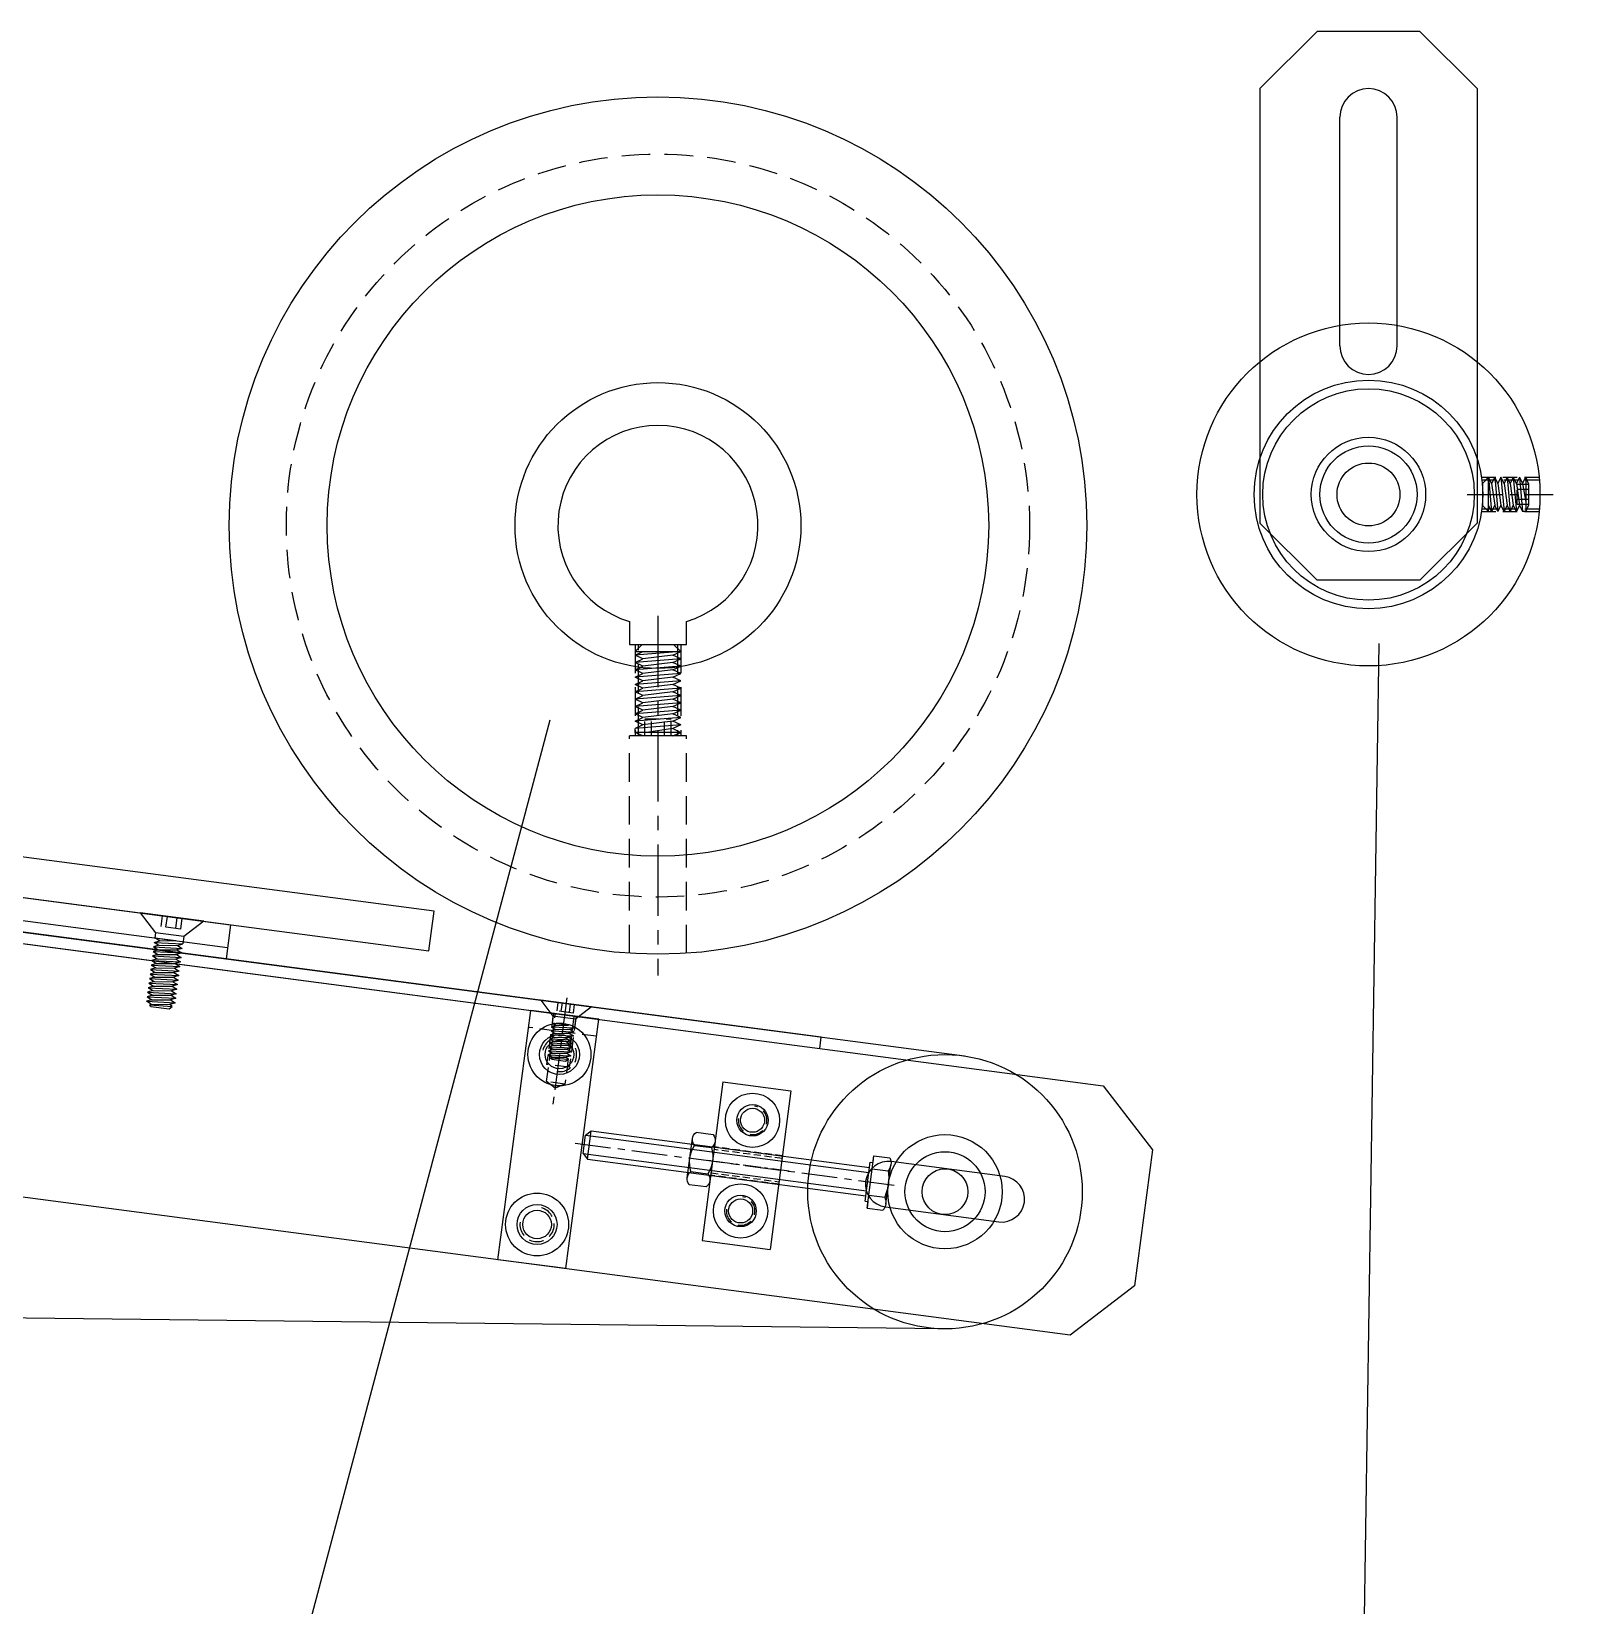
# Model space of a CAD drawing. Extents: x -1323 to 2728, y -2082 to -314.
# Drawn here: x -103 to 165.7, y -1840.2 to -1564.9 of the extents above; entities that cross this region are included whole.
import ezdxf

# ---------------------------------------------------------------- set-up
doc = ezdxf.new("R2010")
doc.units = 0
doc.header["$LTSCALE"] = 5
doc.header["$MEASUREMENT"] = 0
doc.linetypes.add('CENTER', pattern=[2, 1.25, -0.25, 0.25, -0.25])
doc.linetypes.add('DASHED', pattern=[0.75, 0.5, -0.25])
for name, color, linetype in [('BLOCK', 5, 'CONTINUOUS'), ('CENTER', 1, 'CENTER'), ('CK_LEVEL_1', 7, 'CONTINUOUS'), ('DASHED', 2, 'DASHED'), ('DIM', 1, 'CONTINUOUS'), ('EXHAUST_AIR', 2, 'CONTINUOUS'), ('MAIN', 3, 'CONTINUOUS'), ('TEMP', 150, 'CONTINUOUS')]:
    doc.layers.add(name, color=color, linetype=linetype)

# ---------------------------------------------------------------- blocks, each defined once
blk = doc.blocks.new('0241-1')
at = {"layer": 'MAIN', "color": 0, "ltscale": 2}
blk.add_lwpolyline([(-5, -16.77), (-5, -20.8), (5, -20.8), (5, -16.77)], dxfattribs=at)
blk.add_circle((0, 0), 62.5, dxfattribs=at)
at = {"layer": 'MAIN', "color": 0, "linetype": 'DASHED', "ltscale": 2}
blk.add_circle((0, 0), 57.5, dxfattribs=at)
at = {"layer": 'MAIN', "color": 0}
blk.add_circle((0, 0), 54, dxfattribs=at)
at = {"layer": 'MAIN', "color": 0, "ltscale": 2}
blk.add_arc((0, 0), 17.5, 286.6015, 253.3985, dxfattribs=at)
blk = doc.blocks.new('127-1')
at = {"layer": 'MAIN', "color": 0}
for centre, radius in [((0, 0), 25), ((-10, 0), 3.5), ((10, 0), 3.5)]:
    blk.add_circle(centre, radius, dxfattribs=at)
blk = doc.blocks.new('SL6-078-1')
at = {"layer": 'MAIN', "color": 3}
blk.add_blockref('0241-1', (0, 0), dxfattribs=at)
at = {"layer": 'TEMP', "color": 8}
blk.add_blockref('127-1', (0, 0), dxfattribs=at)
blk = doc.blocks.new('SL6-038-1')
at = {"layer": 'TEMP'}
blk.add_blockref('SL6-078-1', (0, 0), dxfattribs=at)
blk = doc.blocks.new('0545-0')
at = {"layer": 'BLOCK', "color": 0, "linetype": 'CENTER'}
blk.add_line((0, -17.28), (0, -32.28), dxfattribs=at)
at = {"layer": 'BLOCK', "color": 0, "linetype": 'DASHED'}
for p, q in [((-3, -19.77), (-3, -29.85)), ((-2.5, -19.84), (-2.5, -29.9)), ((2.5, -29.9), (2.5, -19.84)), ((3, -19.77), (3, -29.85))]:
    blk.add_line(p, q, dxfattribs=at)
at = {"layer": 'MAIN', "color": 0}
for radius in [30, 20]:
    blk.add_circle((0, 0), radius, dxfattribs=at)
blk = doc.blocks.new('0003-0')
at = {"layer": 'BLOCK', "color": 0, "linetype": 'ByBlock'}
for radius in [8.5, 5.5]:
    blk.add_circle((0, 0), radius, dxfattribs=at)
at = {"layer": 'MAIN', "color": 0, "linetype": 'Continuous'}
for p, q in [((-81, 9), (-71, 19)), ((-71, 19), (5, 19)), ((15, 9), (5, 19)), ((-81, 9), (-81, -9)), ((15, 9), (15, -9)), ((-26, 5), (-66, 5)), ((-26, -5), (-66, -5)), ((-81, -9), (-71, -19)), ((5, -19), (15, -9)), ((-71, -19), (5, -19))]:
    blk.add_line(p, q, dxfattribs=at)
for centre, start, end in [((-66, 0), 90, 270), ((-26, 0), 270, 90)]:
    blk.add_arc(centre, 5, start, end, dxfattribs=at)
blk = doc.blocks.new('SL6-002-0')
at = {"layer": 'MAIN', "color": 4, "linetype": 'Continuous', "ltscale": 2}
for radius in [20, 18.5, 10]:
    blk.add_circle((0, 0), radius, dxfattribs=at)
at = {"layer": 'MAIN', "color": 5, "linetype": 'Continuous'}
blk.add_blockref('0003-0', (0, 0), dxfattribs=at)
blk = doc.blocks.new('M6X8B')
at = {"layer": 'CK_LEVEL_1', "color": 0, "linetype": 'Continuous'}
for p, q in [((-1.9, 8), (-3, 7.5)), ((-3, 7.5), (3, 7.5)), ((-3, 7.5), (1.36, 7.5)), ((-3, 7.5), (1.36, 7.5)), ((-3, 7.5), (1.36, 7.5)), ((-3, 7.5), (1.36, 7.5)), ((-1.9, 6.96), (-3, 7.5)), ((-1.9, 6.96), (-3, 7.5)), ((-1.9, 6.96), (-3, 7.5)), ((-1.9, 6.96), (-3, 7.5)), ((-3, 6.42), (3, 6.96)), ((-3, 6.42), (3, 6.96)), ((-3, 6.42), (3, 6.96)), ((-3, 6.42), (3, 6.96)), ((-3, 6.42), (-1.9, 6.96)), ((-3, 6.42), (-1.9, 6.96)), ((-3, 6.42), (-1.9, 6.96)), ((-3, 6.42), (-1.9, 6.96)), ((-3, 6.42), (-1.9, 5.88)), ((-3, 5.33), (3, 5.88)), ((-1.9, 5.88), (-3, 5.33)), ((-1.9, 8), (1.9, 8)), ((-1.9, 6.96), (1.36, 7.5)), ((-1.9, 6.96), (1.36, 7.5)), ((-1.9, 6.96), (1.36, 7.5)), ((-1.9, 6.96), (1.36, 7.5)), ((-1.9, 5.88), (1.9, 6.42)), ((1.9, 8), (3, 7.5)), ((1.9, 6.42), (3, 6.96)), ((1.9, 6.42), (3, 6.96)), ((1.9, 6.42), (3, 6.96)), ((1.9, 6.42), (3, 6.96)), ((1.9, 6.42), (3, 5.88)), ((3, 5.88), (1.9, 5.33)), ((3, 7.5), (3, 6.96)), ((-3, 5.33), (-1.9, 4.79)), ((-3, 4.25), (3, 4.79)), ((-1.9, 4.79), (-3, 4.25)), ((-3, 4.25), (-1.9, 3.71)), ((-3, 3.17), (3, 3.71)), ((-1.9, 3.71), (-3, 3.17)), ((-3, 3.17), (-1.9, 2.62)), ((-1.9, 4.79), (1.9, 5.33)), ((-1.9, 3.71), (1.9, 4.25)), ((-1.9, 2.62), (1.9, 3.17)), ((1.9, 5.33), (3, 4.79)), ((3, 4.79), (1.9, 4.25)), ((1.9, 4.25), (3, 3.71)), ((3, 3.71), (1.9, 3.17)), ((1.9, 3.17), (3, 2.62)), ((-3, 2.08), (3, 2.62)), ((-1.9, 2.62), (-3, 2.08)), ((-3, 2.08), (-1.9, 1.54)), ((-3, 1), (3, 1.54)), ((-1.9, 1.54), (-3, 1)), ((3, 1), (-3, 1)), ((-2, 0), (-3, 1)), ((2, 0), (-2, 0)), ((-1.9, 1.54), (1.9, 2.08)), ((3, 2.62), (1.9, 2.08)), ((1.9, 2.08), (3, 1.54)), ((3, 1.54), (1.9, 1)), ((2, 0), (3, 1))]:
    blk.add_line(p, q, dxfattribs=at)
at = {"layer": 'DASHED', "color": 0}
for p, q in [((-1.73, 8), (-1.73, 6)), ((1.73, 6), (-1.73, 6)), ((-0.87, 8), (-0.87, 6)), ((0.87, 8), (0.87, 6)), ((1.73, 8), (1.73, 6))]:
    blk.add_line(p, q, dxfattribs=at)
blk = doc.blocks.new('SL6-080-0')
at = {"layer": 'MAIN', "color": 6, "rotation": 180}
blk.add_blockref('0545-0', (0, 0), dxfattribs=at)
at = {"layer": 'MAIN', "color": 8}
blk.add_blockref('M6X8B', (0, 20), dxfattribs=at)
at = {"layer": 'MAIN'}
blk.add_blockref('SL6-002-0', (0, 0), dxfattribs=at)
blk = doc.blocks.new('0518-1')
at = {"layer": 'BLOCK', "color": 0, "linetype": 'CENTER', "ltscale": 2}
blk.add_line((0, -15.8), (0, -78.74), dxfattribs=at)
at = {"layer": 'BLOCK', "color": 0, "linetype": 'DASHED', "ltscale": 2}
for p, q in [((-4, -20.8), (-4, -36.8)), ((-3.4, -36.8), (-3.4, -20.8)), ((3.4, -20.8), (3.4, -36.8)), ((4, -20.8), (4, -36.8)), ((-5, -74.83), (-5, -36.8)), ((5, -36.8), (-5, -36.8)), ((5, -74.83), (5, -36.8))]:
    blk.add_line(p, q, dxfattribs=at)
at = {"layer": 'DASHED', "color": 0, "ltscale": 2}
blk.add_circle((0, 0), 65, dxfattribs=at)
at = {"layer": 'MAIN', "color": 0, "ltscale": 2}
blk.add_lwpolyline([(-5, -16.77), (-5, -20.8), (5, -20.8), (5, -16.77)], dxfattribs=at)
for radius in [75, 57.85, 25]:
    blk.add_circle((0, 0), radius, dxfattribs=at)
blk.add_arc((0, 0), 17.5, 286.6015, 253.3985, dxfattribs=at)
blk = doc.blocks.new('M8X16B')
at = {"layer": 'MAIN', "color": 0, "linetype": 'Continuous'}
for p, q in [((-2.62, 16), (-4, 15.38)), ((-4, 15.38), (1.98, 15.38)), ((-2.62, 14.73), (-4, 15.38)), ((-4, 15.38), (1.98, 15.38)), ((-2.62, 14.73), (-4, 15.38)), ((-4, 15.38), (1.98, 15.38)), ((-2.62, 14.73), (-4, 15.38)), ((-4, 15.38), (1.98, 15.38)), ((-2.62, 14.73), (-4, 15.38)), ((-4, 15.38), (1.98, 15.38)), ((-2.62, 14.73), (-4, 15.38)), ((-4, 15.38), (1.98, 15.38)), ((-2.62, 14.73), (-4, 15.38)), ((-4, 15.38), (1.98, 15.38)), ((-2.62, 14.73), (-4, 15.38)), ((-4, 15.38), (1.98, 15.38)), ((-2.62, 14.73), (-4, 15.38)), ((-4, 15.38), (1.98, 15.38)), ((-2.62, 14.73), (-4, 15.38)), ((-4, 15.38), (4, 15.38)), ((-4, 14.09), (4, 14.73)), ((-4, 14.09), (-2.62, 14.73)), ((-4, 14.09), (4, 14.73)), ((-4, 14.09), (-2.62, 14.73)), ((-4, 14.09), (4, 14.73)), ((-4, 14.09), (-2.62, 14.73)), ((-4, 14.09), (4, 14.73)), ((-4, 14.09), (-2.62, 14.73)), ((-4, 14.09), (4, 14.73)), ((-4, 14.09), (-2.62, 14.73)), ((-4, 14.09), (4, 14.73)), ((-4, 14.09), (-2.62, 14.73)), ((-4, 14.09), (4, 14.73)), ((-4, 14.09), (-2.62, 14.73)), ((-4, 14.09), (4, 14.73)), ((-4, 14.09), (-2.62, 14.73)), ((-4, 14.09), (4, 14.73)), ((-4, 14.09), (-2.62, 14.73)), ((-4, 14.09), (-2.62, 13.45)), ((-2.62, 16), (2.62, 16)), ((-2.62, 14.73), (1.98, 15.38)), ((-2.62, 14.73), (1.98, 15.38)), ((-2.62, 14.73), (1.98, 15.38)), ((-2.62, 14.73), (1.98, 15.38)), ((-2.62, 14.73), (1.98, 15.38)), ((-2.62, 14.73), (1.98, 15.38)), ((-2.62, 14.73), (1.98, 15.38)), ((-2.62, 14.73), (1.98, 15.38)), ((-2.62, 14.73), (1.98, 15.38)), ((-2.62, 13.45), (2.62, 14.09)), ((2.62, 16), (4, 15.38)), ((2.62, 14.09), (4, 14.73)), ((2.62, 14.09), (4, 14.73)), ((2.62, 14.09), (4, 14.73)), ((2.62, 14.09), (4, 14.73)), ((2.62, 14.09), (4, 14.73)), ((2.62, 14.09), (4, 14.73)), ((2.62, 14.09), (4, 14.73)), ((2.62, 14.09), (4, 14.73)), ((2.62, 14.09), (4, 14.73)), ((2.62, 14.09), (4, 13.45)), ((4, 15.38), (4, 14.73)), ((-4, 12.81), (4, 13.45)), ((-2.62, 13.45), (-4, 12.81)), ((-4, 12.81), (-2.62, 12.16)), ((-4, 11.52), (4, 12.16)), ((-2.62, 12.16), (-4, 11.52)), ((-4, 11.52), (-2.62, 10.88)), ((-2.62, 12.16), (2.62, 12.81)), ((-2.62, 10.88), (2.62, 11.52)), ((4, 13.45), (2.62, 12.81)), ((2.62, 12.81), (4, 12.16)), ((4, 12.16), (2.62, 11.52)), ((2.62, 11.52), (4, 10.88)), ((-4, 10.24), (4, 10.88)), ((-2.62, 10.88), (-4, 10.24)), ((-4, 10.24), (-2.62, 9.6)), ((-4, 8.95), (4, 9.6)), ((-2.62, 9.6), (-4, 8.95)), ((-4, 8.95), (-2.62, 8.31)), ((-4, 7.67), (4, 8.31)), ((-2.62, 8.31), (-4, 7.67)), ((-2.62, 9.6), (2.62, 10.24)), ((-2.62, 8.31), (2.62, 8.95)), ((4, 10.88), (2.62, 10.24)), ((2.62, 10.24), (4, 9.6)), ((4, 9.6), (2.62, 8.95)), ((2.62, 8.95), (4, 8.31)), ((4, 8.31), (2.62, 7.67)), ((-4, 7.67), (-2.62, 7.03)), ((-4, 6.39), (4, 7.03)), ((-2.62, 7.03), (-4, 6.39)), ((-4, 6.39), (-2.62, 5.74)), ((-4, 5.1), (4, 5.74)), ((-2.62, 5.74), (-4, 5.1)), ((-2.62, 7.03), (2.62, 7.67)), ((-2.62, 5.74), (2.62, 6.39)), ((2.62, 7.67), (4, 7.03)), ((4, 7.03), (2.62, 6.39)), ((2.62, 6.39), (4, 5.74)), ((4, 5.74), (2.62, 5.1)), ((-4, 5.1), (-2.62, 4.46)), ((-4, 3.82), (4, 4.46)), ((-2.62, 4.46), (-4, 3.82)), ((-4, 3.82), (-2.62, 3.18)), ((-4, 2.53), (4, 3.18)), ((-2.62, 3.18), (-4, 2.53)), ((-2.62, 4.46), (2.62, 5.1)), ((-2.62, 3.18), (2.62, 3.82)), ((2.62, 5.1), (4, 4.46)), ((4, 4.46), (2.62, 3.82)), ((2.62, 3.82), (4, 3.18)), ((4, 3.18), (2.62, 2.53)), ((-4, 2.53), (-2.62, 1.89)), ((-4, 1.25), (4, 1.89)), ((-2.62, 1.89), (-4, 1.25)), ((-2.75, 0), (-4, 1.25)), ((4, 1.25), (-4, 1.25)), ((2.75, 0), (-2.75, 0)), ((-2.62, 1.89), (2.62, 2.53)), ((4, 1.89), (2.62, 1.25)), ((2.62, 2.53), (4, 1.89)), ((2.75, 0), (4, 1.25))]:
    blk.add_line(p, q, dxfattribs=at)
at = {"layer": 'MAIN', "color": 0, "linetype": 'DASHED'}
for p, q in [((-2.31, 16), (-2.31, 13)), ((-1.15, 16), (-1.15, 13)), ((1.15, 16), (1.15, 13)), ((2.31, 16), (2.31, 13)), ((2.31, 13), (-2.31, 13))]:
    blk.add_line(p, q, dxfattribs=at)
blk = doc.blocks.new('SL6-032-1')
at = {"layer": 'MAIN', "color": 31}
blk.add_blockref('0518-1', (0, 0), dxfattribs=at)
at = {"layer": 'MAIN', "color": 8, "rotation": 180}
blk.add_blockref('M8X16B', (0, -20.8), dxfattribs=at)
blk = doc.blocks.new('0523-0')
at = {"layer": 'CENTER', "color": 0, "linetype": 'CENTER'}
for p, q in [((5, 400), (-27.962988, 400)), ((5, 320), (-27.962988, 320)), ((5, 170), (-27.962988, 170)), ((5, 90), (-27.962988, 90))]:
    blk.add_line(p, q, dxfattribs=at)
at = {"layer": 'DASHED', "color": 0, "linetype": 'DASHED'}
for p, q in [((-22.962988, 399.999988), (-21, 403.4)), ((-21, 403.4), (0, 403.4)), ((-21, 396.599988), (-21, 403.399976)), ((0, 404), (-16, 404)), ((-16, 396), (-16, 404)), ((-21, 396.599988), (-22.962988, 399.999988)), ((0, 396.599988), (-21, 396.599988)), ((0, 396), (-16, 396)), ((-22.962988, 319.999988), (-21, 323.4)), ((-21, 323.4), (0, 323.4)), ((-21, 316.599988), (-21, 323.399976)), ((0, 324), (-16, 324)), ((-16, 316), (-16, 324)), ((-21, 316.599988), (-22.962988, 319.999988)), ((0, 316.599988), (-21, 316.599988)), ((0, 316), (-16, 316)), ((0, 174), (-16, 174)), ((-16, 166), (-16, 174)), ((-22.962988, 169.999988), (-21, 173.4)), ((-21, 173.4), (0, 173.4)), ((-21, 166.599988), (-21, 173.399976)), ((-21, 166.599988), (-22.962988, 169.999988)), ((0, 166.599988), (-21, 166.599988)), ((0, 166), (-16, 166)), ((0, 94), (-16, 94)), ((-16, 86), (-16, 94)), ((-22.962988, 89.999988), (-21, 93.4)), ((-21, 93.4), (0, 93.4)), ((-21, 86.599988), (-21, 93.399976)), ((-21, 86.599988), (-22.962988, 89.999988)), ((0, 86.599988), (-21, 86.599988)), ((0, 86), (-16, 86))]:
    blk.add_line(p, q, dxfattribs=at)
for centre in [(-30, 540), (-14, 540)]:
    blk.add_arc(centre, 2.5, 270, 180, dxfattribs=at)
at = {"layer": 'MAIN', "color": 0}
for p, q in [((-44, 600), (-34, 610)), ((-34, 610), (-10, 610)), ((-10, 610), (0, 600)), ((-44, 0), (-44, 600)), ((0, 600), (0, 0)), ((-26, 585), (-26, 565)), ((-18, 565), (-18, 585)), ((0, 0), (-44, 0))]:
    blk.add_line(p, q, dxfattribs=at)
at = {"layer": 'MAIN', "color": 0, "linetype": 'Continuous'}
for centre in [(-30, 540), (-14, 540)]:
    blk.add_circle(centre, 2.1, dxfattribs=at)
at = {"layer": 'MAIN', "color": 0}
for centre, radius in [((-37, 505), 5.5), ((-7, 505), 5.5), ((-37, 505), 3.5), ((-7, 505), 3.5), ((-37, 105), 5.5), ((-7, 105), 5.5), ((-37, 105), 3.5), ((-7, 105), 3.5)]:
    blk.add_circle(centre, radius, dxfattribs=at)
for centre, start, end in [((-22, 585), 0, 180), ((-22, 565), 180, 0)]:
    blk.add_arc(centre, 4, start, end, dxfattribs=at)
blk = doc.blocks.new('M5X16C')
at = {"layer": 'MAIN', "color": 0, "linetype": 'Continuous'}
for p, q in [((5.6, 3.1), (-5.6, 3.1)), ((-5.6, 3.1), (-2.5, 0)), ((5.6, 3.1), (2.5, 0)), ((2.5, 0), (-2.5, 0)), ((-2.5, 0), (-2.5, -0.9)), ((2.5, 0), (2.5, -1.3)), ((-2.5, -0.9), (1.22, -0.9)), ((-1.62, -1.3), (-2.5, -0.9)), ((-2.5, -1.7), (2.5, -1.3)), ((-2.5, -1.7), (-1.62, -1.3)), ((-2.5, -1.7), (-1.62, -2.1)), ((-2.5, -2.5), (2.5, -2.1)), ((-1.62, -2.1), (-2.5, -2.5)), ((-2.5, -2.5), (-1.62, -2.9)), ((-1.62, -1.3), (1.22, -0.9)), ((-1.62, -2.1), (1.62, -1.7)), ((-1.62, -2.9), (1.62, -2.5)), ((1.62, -1.7), (2.5, -1.3)), ((1.62, -1.7), (2.5, -2.1)), ((2.5, -2.1), (1.62, -2.5)), ((1.62, -2.5), (2.5, -2.9)), ((-2.5, -3.3), (2.5, -2.9)), ((-1.62, -2.9), (-2.5, -3.3)), ((-2.5, -3.3), (-1.62, -3.7)), ((-2.5, -4.1), (2.5, -3.7)), ((-1.62, -3.7), (-2.5, -4.1)), ((-2.5, -4.1), (-1.62, -4.5)), ((-2.5, -4.9), (2.5, -4.5)), ((-1.62, -4.5), (-2.5, -4.9)), ((-2.5, -4.9), (-1.62, -5.3)), ((-2.5, -5.7), (2.5, -5.3)), ((-1.62, -5.3), (-2.5, -5.7)), ((-1.62, -3.7), (1.62, -3.3)), ((-1.62, -4.5), (1.62, -4.1)), ((-1.62, -5.3), (1.62, -4.9)), ((2.5, -2.9), (1.62, -3.3)), ((1.62, -3.3), (2.5, -3.7)), ((2.5, -3.7), (1.62, -4.1)), ((1.62, -4.1), (2.5, -4.5)), ((2.5, -4.5), (1.62, -4.9)), ((1.62, -4.9), (2.5, -5.3)), ((2.5, -5.3), (1.62, -5.7)), ((-2.5, -5.7), (-1.62, -6.1)), ((-2.5, -6.5), (2.5, -6.1)), ((-1.62, -6.1), (-2.5, -6.5)), ((-2.5, -6.5), (-1.62, -6.9)), ((-2.5, -7.3), (2.5, -6.9)), ((-1.62, -6.9), (-2.5, -7.3)), ((-2.5, -7.3), (-1.62, -7.7)), ((-2.5, -8.1), (2.5, -7.7)), ((-1.62, -7.7), (-2.5, -8.1)), ((-2.5, -8.1), (-1.62, -8.5)), ((-1.62, -6.1), (1.62, -5.7)), ((-1.62, -6.9), (1.62, -6.5)), ((-1.62, -7.7), (1.62, -7.3)), ((-1.62, -8.5), (1.62, -8.1)), ((1.62, -5.7), (2.5, -6.1)), ((2.5, -6.1), (1.62, -6.5)), ((1.62, -6.5), (2.5, -6.9)), ((2.5, -6.9), (1.62, -7.3)), ((1.62, -7.3), (2.5, -7.7)), ((2.5, -7.7), (1.62, -8.1)), ((1.62, -8.1), (2.5, -8.5)), ((-2.5, -8.9), (2.5, -8.5)), ((-1.62, -8.5), (-2.5, -8.9)), ((-2.5, -8.9), (-1.62, -9.3)), ((-2.5, -9.7), (2.5, -9.3)), ((-1.62, -9.3), (-2.5, -9.7)), ((-2.5, -9.7), (-1.62, -10.1)), ((-2.5, -10.5), (2.5, -10.1)), ((-1.62, -10.1), (-2.5, -10.5)), ((-2.5, -10.5), (-1.62, -10.9)), ((-2.5, -11.3), (2.5, -10.9)), ((-1.62, -10.9), (-2.5, -11.3)), ((-1.62, -9.3), (1.62, -8.9)), ((-1.62, -10.1), (1.62, -9.7)), ((-1.62, -10.9), (1.62, -10.5)), ((2.5, -8.5), (1.62, -8.9)), ((1.62, -8.9), (2.5, -9.3)), ((2.5, -9.3), (1.62, -9.7)), ((1.62, -9.7), (2.5, -10.1)), ((2.5, -10.1), (1.62, -10.5)), ((1.62, -10.5), (2.5, -10.9)), ((2.5, -10.9), (1.62, -11.3)), ((-2.5, -11.3), (-1.62, -11.7)), ((-2.5, -12.1), (2.5, -11.7)), ((-1.62, -11.7), (-2.5, -12.1)), ((-1.62, -12.5), (-2.5, -12.1)), ((-1.85, -12.67), (2.08, -12.44)), ((-1.85, -12.67), (-1.62, -12.5)), ((-1.62, -12.9), (-1.85, -12.67)), ((-1.62, -11.7), (1.62, -11.3)), ((-1.62, -12.5), (1.62, -12.1)), ((-1.62, -12.9), (1.62, -12.9)), ((1.62, -11.3), (2.5, -11.7)), ((2.5, -11.7), (1.62, -12.1)), ((2.08, -12.44), (1.62, -12.1)), ((1.62, -12.9), (2.08, -12.44))]:
    blk.add_line(p, q, dxfattribs=at)
at = {"layer": 'MAIN', "color": 0, "linetype": 'DASHED'}
for p, q in [((-1.73, 3.1), (-1.73, 1.2)), ((-0.87, 3.1), (-0.87, 1.2)), ((0.87, 3.1), (0.87, 1.2)), ((1.73, 3.1), (1.73, 1.2)), ((1.73, 1.2), (-1.73, 1.2))]:
    blk.add_line(p, q, dxfattribs=at)
blk = doc.blocks.new('0218-0')
at = {"layer": 'MAIN', "color": 0, "ltscale": 0.5}
for radius in [10, 7, 4]:
    blk.add_circle((0, 0), radius, dxfattribs=at)
blk = doc.blocks.new('M5X50')
at = {"layer": 'BLOCK', "color": 0, "linetype": 'CENTER'}
blk.add_line((0, -51.6), (0, 5.86), dxfattribs=at)
at = {"layer": 'BLOCK', "color": 0, "linetype": 'Continuous'}
for p, q in [((-4.62, 0.5), (-4.62, 3.31)), ((-3.46, 3.65), (3.46, 3.65)), ((-2.31, 0.5), (-2.31, 3.31)), ((2.31, 0.5), (2.31, 3.31)), ((4.62, 0.5), (4.62, 3.31)), ((-4.62, 0.5), (4.62, 0.5)), ((-3.45, 0.5), (-4.62, 0.5)), ((-3.45, 0), (-3.45, 0.5)), ((-3.45, 0), (3.45, 0)), ((-2.5, -49.12), (-2.5, 0)), ((2.5, -49.12), (2.5, 0)), ((3.45, 0), (3.45, 0.5)), ((3.45, 0.5), (4.62, 0.5)), ((-1.62, -50), (-1.62, 0)), ((1.62, -50), (1.62, 0)), ((-2.5, -49.12), (2.5, -49.12)), ((-1.62, -50), (-2.5, -49.12)), ((1.62, -50), (2.5, -49.12)), ((-1.62, -50), (1.62, -50))]:
    blk.add_line(p, q, dxfattribs=at)
for centre, radius, start, end in [((-3.46, 1.52), 2.13, 57.1328, 122.8672), ((0, -4.35), 8, 73.2213, 106.7787), ((3.46, 1.52), 2.13, 57.1328, 122.8672)]:
    blk.add_arc(centre, radius, start, end, dxfattribs=at)
blk = doc.blocks.new('NUT5-0')
at = {"layer": 'EXHAUST_AIR', "color": 7}
for p, q in [((0, 3.46), (0, -3.46)), ((3.5, 4.62), (0.5, 4.62)), ((4, -3.46), (4, 3.46)), ((0.5, 2.31), (3.5, 2.31)), ((0.5, -2.31), (3.5, -2.31)), ((0.5, -4.62), (3.5, -4.62))]:
    blk.add_line(p, q, dxfattribs=at)
for centre, radius, start, end in [((1.58, 3.46), 1.58, 133.1735, 226.8263), ((2.42, 3.46), 1.58, 313.1737, 46.8265), ((5.58, 0), 5.58, 155.5673, 204.4327), ((-1.58, 0), 5.58, 335.5673, 24.4327), ((1.58, -3.46), 1.58, 133.1735, 226.8265), ((2.42, -3.46), 1.58, 313.1735, 46.8265)]:
    blk.add_arc(centre, radius, start, end, dxfattribs=at)
blk = doc.blocks.new('AM5')
at = {"layer": 'BLOCK', "color": 0, "linetype": 'ByBlock'}
for radius in [4.75, 2.75]:
    blk.add_circle((0, 0), radius, dxfattribs=at)
blk = doc.blocks.new('0216-0')
at = {"layer": 'BLOCK', "color": 0, "linetype": 'DASHED', "ltscale": 0.5}
for p, q in [((5.98, -5.5), (-6.02, -5.5)), ((5.98, -5.95), (-6.02, -5.95)), ((-6.02, -10.05), (5.98, -10.05)), ((5.98, -10.5), (-6.02, -10.5))]:
    blk.add_line(p, q, dxfattribs=at)
at = {"layer": 'BLOCK', "color": 0, "linetype": 'CENTER', "ltscale": 0.5}
blk.add_line((7.5, -8), (-7.5, -8), dxfattribs=at)
at = {"layer": 'MAIN', "color": 0, "ltscale": 0.5}
for p, q in [((-6.02, 6), (-6.02, -22)), ((-6.02, 6), (5.98, 6)), ((5.98, 6), (5.98, -22)), ((-6.02, -22), (5.98, -22))]:
    blk.add_line(p, q, dxfattribs=at)
for p in [(-0.02, 0), (-0.02, -16)]:
    blk.add_blockref('AM5', p, dxfattribs=at)
blk = doc.blocks.new('0236-2')
at = {"layer": 'BLOCK', "color": 0, "linetype": 'CENTER'}
blk.add_line((0, 3), (0, -15.938184), dxfattribs=at)
at = {"layer": 'BLOCK', "color": 0, "linetype": 'DASHED'}
for p, q in [((-2, 0), (-2, -9)), ((-1.625, -12), (-1.625, 0)), ((1.625, 0), (1.625, -12)), ((2, 0), (2, -9)), ((2, -9), (-2, -9)), ((1.625, -12), (-1.625, -12)), ((0, -12.938184), (-1.625, -12)), ((1.625, -12), (0, -12.938184))]:
    blk.add_line(p, q, dxfattribs=at)
at = {"layer": 'BLOCK', "color": 0, "linetype": 'Continuous'}
for centre in [(0, -7), (0, -37)]:
    blk.add_circle(centre, 2.5, dxfattribs=at)
at = {"layer": 'BLOCK', "color": 0, "linetype": 'DASHED'}
for centre, start, end in [((0, -7), 270, 180), ((0, -37), 180, 90)]:
    blk.add_arc(centre, 3, start, end, dxfattribs=at)
at = {"layer": 'MAIN', "color": 0}
for p, q in [((6, 0), (-6, 0)), ((-6, -44), (-6, 0)), ((6, -44), (6, 0)), ((6, -44), (-6, -44))]:
    blk.add_line(p, q, dxfattribs=at)
at = {"layer": 'MAIN', "color": 0, "linetype": 'DASHED'}
blk.add_line((6, -3), (-6, -3), dxfattribs=at)
blk = doc.blocks.new('M4X10C')
at = {"layer": 'MAIN', "color": 0, "linetype": 'Continuous'}
for p, q in [((4.48, 2.48), (-4.48, 2.48)), ((-4.48, 2.48), (-2, 0)), ((2, 0), (-2, 0)), ((-2, 0), (-2, -1.22)), ((4.48, 2.48), (2, 0)), ((2, 0), (2, -1.57)), ((-2, -1.22), (0.88, -1.22)), ((-1.23, -1.57), (-2, -1.22)), ((-2, -1.92), (2, -1.57)), ((-2, -1.92), (-1.23, -1.57)), ((-2, -1.92), (-1.23, -2.27)), ((-2, -2.62), (2, -2.27)), ((-1.23, -2.27), (-2, -2.62)), ((-2, -2.62), (-1.23, -2.97)), ((-1.23, -1.57), (0.88, -1.22)), ((-1.23, -2.27), (1.23, -1.92)), ((-1.23, -2.97), (1.23, -2.62)), ((1.23, -1.92), (2, -1.57)), ((1.23, -1.92), (2, -2.27)), ((2, -2.27), (1.23, -2.62)), ((1.23, -2.62), (2, -2.97)), ((-2, -3.32), (2, -2.97)), ((-1.23, -2.97), (-2, -3.32)), ((-2, -3.32), (-1.23, -3.67)), ((-2, -4.02), (2, -3.67)), ((-1.23, -3.67), (-2, -4.02)), ((-2, -4.02), (-1.23, -4.37)), ((-2, -4.72), (2, -4.37)), ((-1.23, -4.37), (-2, -4.72)), ((-2, -4.72), (-1.23, -5.07)), ((-2, -5.42), (2, -5.07)), ((-1.23, -5.07), (-2, -5.42)), ((-2, -5.42), (-1.23, -5.77)), ((-1.23, -3.67), (1.23, -3.32)), ((-1.23, -4.37), (1.23, -4.02)), ((-1.23, -5.07), (1.23, -4.72)), ((-1.23, -5.77), (1.23, -5.42)), ((2, -2.97), (1.23, -3.32)), ((1.23, -3.32), (2, -3.67)), ((2, -3.67), (1.23, -4.02)), ((1.23, -4.02), (2, -4.37)), ((2, -4.37), (1.23, -4.72)), ((1.23, -4.72), (2, -5.07)), ((2, -5.07), (1.23, -5.42)), ((1.23, -5.42), (2, -5.77)), ((-2, -6.12), (2, -5.77)), ((-1.23, -5.77), (-2, -6.12)), ((-2, -6.12), (-1.23, -6.47)), ((-2, -6.82), (2, -6.47)), ((-1.23, -6.47), (-2, -6.82)), ((-1.23, -7.17), (-2, -6.82)), ((-1.43, -7.32), (1.63, -7.12)), ((-1.43, -7.32), (-1.23, -7.17)), ((-1.23, -7.52), (-1.43, -7.32)), ((-1.23, -6.47), (1.23, -6.12)), ((-1.23, -7.17), (1.23, -6.82)), ((-1.23, -7.52), (1.23, -7.52)), ((2, -5.77), (1.23, -6.12)), ((1.23, -6.12), (2, -6.47)), ((2, -6.47), (1.23, -6.82)), ((1.63, -7.12), (1.23, -6.82)), ((1.23, -7.52), (1.63, -7.12))]:
    blk.add_line(p, q, dxfattribs=at)
at = {"layer": 'MAIN', "color": 0, "linetype": 'DASHED'}
for p, q in [((-1.44, 2.48), (-1.44, 0.98)), ((1.44, 0.98), (-1.44, 0.98)), ((-0.72, 2.48), (-0.72, 0.98)), ((0.72, 2.48), (0.72, 0.98)), ((1.44, 2.48), (1.44, 0.98))]:
    blk.add_line(p, q, dxfattribs=at)
blk = doc.blocks.new('SL6-084-0')
at = {"layer": 'MAIN', "color": 6}
for p, q in [((328.52, 62.28), (1003.02, -26.49)), ((999.35, -74.25), (-0.73, -62.5))]:
    blk.add_line(p, q, dxfattribs=at)
at = {"layer": 'MAIN', "color": 4}
blk.add_line((537.05, 36.88), (874.14, -7.5), dxfattribs=at)
at = {"layer": 'MAIN', "color": 7}
blk.add_lwpolyline([(910.28, -1.16), (434.38, 61.49), (433.47, 54.55), (909.36, -8.1)], close=True, dxfattribs=at)
at = {"layer": 'MAIN'}
blk.add_lwpolyline([(432.69, 48.6), (432.43, 46.62), (977.72, -25.17), (977.98, -23.19)], close=True, dxfattribs=at)
at = {"layer": 'MAIN', "color": 4}
blk.add_lwpolyline([(873.88, -9.48), (536.79, 34.89), (537.57, 40.84), (874.66, -3.54)], close=True, dxfattribs=at)
blk.add_circle((999.63, -50.25), 24, dxfattribs=at)
at = {"layer": 'DIM', "color": 5, "rotation": 262.5}
blk.add_blockref('0523-0', (426.68, 2.99), dxfattribs=at)
at = {"layer": 'DIM', "color": 7, "rotation": 352.5}
blk.add_blockref('0218-0', (999.63, -50.25), dxfattribs=at)
at = {"layer": 'MAIN', "color": 8, "rotation": 352.5}
for name, p in [('M5X16C', (864.01, -5.26)), ('M4X10C', (933.04, -19.77))]:
    blk.add_blockref(name, p, dxfattribs=at)
at = {"layer": 'MAIN', "color": 7, "rotation": 352.5}
blk.add_blockref('0216-0', (965.98, -37.75), dxfattribs=at)
at = {"layer": 'MAIN', "color": 8, "xscale": -1}
for name, p, rotation in [('M5X50', (986.1, -48.47), 262.5), ('NUT5-0', (955, -44.37), 172.5)]:
    blk.add_blockref(name, p, dxfattribs=dict(at, rotation=rotation))
at = {"layer": 'TEMP', "color": 2, "rotation": 352.5}
blk.add_blockref('0236-2', (933.11, -19.3), dxfattribs=at)

msp = doc.modelspace()

# ---------------------------------------------------------------- linework, layer by layer
at = {"layer": 'MAIN', "color": 1, "linetype": 'Continuous', "ltscale": 10}
for p, q in [((132.672, -1671.95), (128.162, -1973.879)), ((-12.359, -1685.328), (-89.397, -1975.155))]:
    msp.add_line(p, q, dxfattribs=at)

# ---------------------------------------------------------------- block references
at = {"layer": 'MAIN', "color": 56}
for name, p, rotation in [('SL6-038-1', (230.702, -1702.909), 352.5), ('SL6-080-0', (130.853, -1645.851), 270)]:
    msp.add_blockref(name, p, dxfattribs=dict(at, rotation=rotation))
msp.add_blockref('SL6-032-1', (6.569, -1651.292), dxfattribs=at)
at = {"layer": 'MAIN'}
msp.add_blockref('SL6-084-0', (-942.85, -1717.596), dxfattribs=at)

doc.saveas('drawing.dxf')
